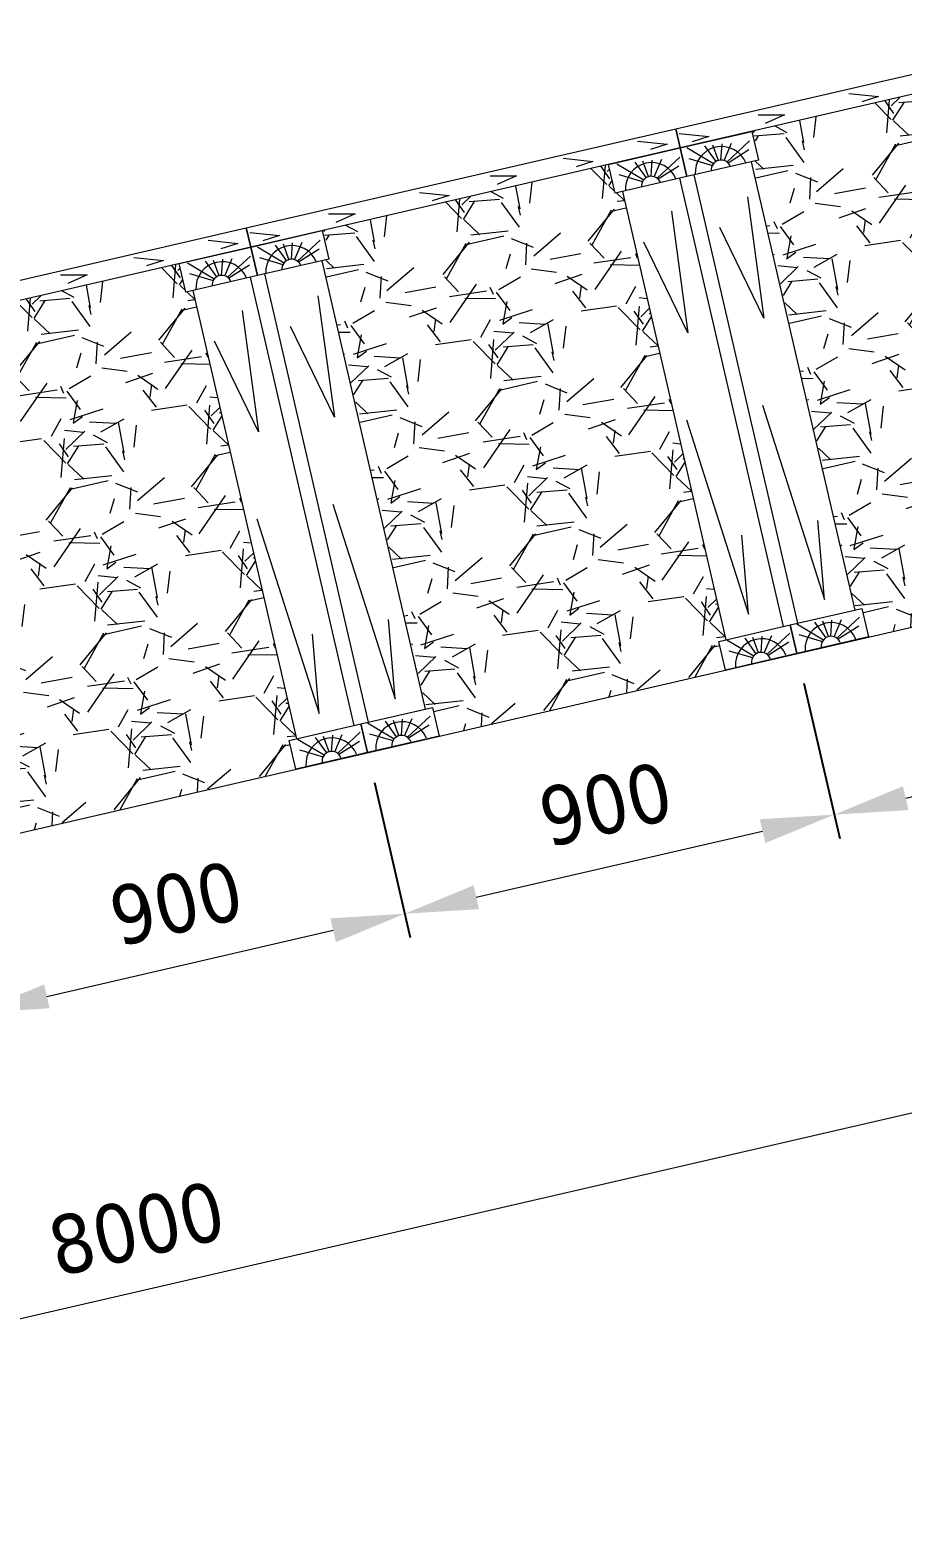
# Model space of a CAD drawing. Header units: millimetres. Extents: x 2161 to 3506, y -1213 to -250.
# Drawn here: x 2267.39 to 2285.21, y -526 to -495.61 of the extents above; entities that cross this region are included whole.
import ezdxf

# ---------------------------------------------------------------- set-up
doc = ezdxf.new("R2010")
doc.units = ezdxf.units.MM
doc.styles.add('стиль', font='TAHOMA.TTF')
doc.dimstyles.new('Копия DIN', dxfattribs={"dimtxt": 2, "dimasz": 2.5, "dimexe": 0.5, "dimexo": 0.625, "dimtad": 0, "dimdec": 0, "dimlfac": 100, "dimzin": 4, "dimdsep": 46, "dimtxsty": 'стиль', "dimcen": 2.5, "dimclre": 256, "dimclrt": 256, "dimadec": 0, "dimazin": 2, "dimtfac": 1, "dimtdec": 0, "dimtmove": 0, "dimatfit": 3, "dimfxl": 0, "dimtvp": 1, "dimtolj": 1, "dimtzin": 0, "dimlwd": 0, "dimarcsym": 0})

# ---------------------------------------------------------------- blocks, each defined once
blk = doc.blocks.new('*D471')
at = {"linetype": 'ByBlock', "lineweight": -2}
for p, q in [((2291.969747684655, -506.942021995626), (2292.701822205947, -510.1129851227853)), ((2283.200417101588, -508.9665814847207), (2283.932491622881, -512.13754461188))]:
    blk.add_line(p, q, dxfattribs=at)
at = {"color": 0, "linetype": 'ByBlock', "lineweight": 0}
blk.add_line((2285.281571192887, -511.3129329979715), (2291.127791581598, -509.9632266719085), dxfattribs=at)
at = {"color": 0, "lineweight": -2}
for points in [[(2291.071553818012, -509.7196341557122), (2291.184029345183, -510.2068191881049), (2292.589346678776, -509.6258000903927)], [(2285.225333429301, -511.0693404817753), (2285.337808956473, -511.5565255141679), (2283.820016095709, -511.6503595794873)]]:
    blk.add_solid(points, dxfattribs=at)
at = {"layer": 'Defpoints', "color": 0, "lineweight": -2}
for p in [(2291.829153275689, -506.3330407051353), (2283.059822692623, -508.35760019423), (2292.589346678776, -509.6258000903927)]:
    blk.add_point(p, dxfattribs=at)
at = {"lineweight": 0, "insert": (2287.923681413381, -509.4209352274851), "char_height": 1.2, "attachment_point": 5, "rotation": 12.999999999999917, "style": 'стиль'}
blk.add_mtext('\\A1;900', dxfattribs=at)
blk = doc.blocks.new('*D472')
at = {"linetype": 'ByBlock', "lineweight": -2}
for p, q in [((2283.200417101588, -508.9665814847207), (2283.932491622881, -512.13754461188)), ((2274.431086518521, -510.9911409738152), (2275.163161039814, -514.1621041009747))]:
    blk.add_line(p, q, dxfattribs=at)
at = {"color": 0, "linetype": 'ByBlock', "lineweight": 0}
blk.add_line((2276.51224060982, -513.3374924870664), (2282.358460998531, -511.9877861610031), dxfattribs=at)
at = {"color": 0, "lineweight": -2}
for points in [[(2282.302223234945, -511.7441936448068), (2282.414698762117, -512.2313786771995), (2283.820016095709, -511.6503595794873)], [(2276.456002846234, -513.0938999708701), (2276.568478373406, -513.5810850032626), (2275.050685512642, -513.6749190685821)]]:
    blk.add_solid(points, dxfattribs=at)
at = {"layer": 'Defpoints', "color": 0, "lineweight": -2}
for p in [(2283.059822692623, -508.35760019423), (2274.290492109556, -510.3821596833244), (2283.820016095709, -511.6503595794873)]:
    blk.add_point(p, dxfattribs=at)
at = {"lineweight": 0, "insert": (2279.154350830314, -511.4454947165797), "char_height": 1.2, "attachment_point": 5, "rotation": 12.999999999999917, "style": 'стиль'}
blk.add_mtext('\\A1;900', dxfattribs=at)
blk = doc.blocks.new('223')
at = {"color": 7, "lineweight": 15}
for points in [[(3696.820343833757, -1073.215251530896), (3696.820984077176, -1073.615251530896), (3687.820984077176, -1073.615251530896), (3687.820632248237, -1073.215251530896), (3696.820343833757, -1073.215251530896)], [(3687.870451148361, -1073.322821691869), (3688.446153862564, -1073.520907086582), (3688.087514424971, -1073.54921320907)], [(3689.52205326575, -1073.313386317707), (3690.050576532691, -1073.4360117042), (3689.625866959328, -1073.520907086582)], [(3691.428500036754, -1073.303950943544), (3692.004202750957, -1073.502036338258), (3691.645563313365, -1073.530342460745)], [(3692.910218324802, -1073.29452706192), (3693.438741591743, -1073.417152448414), (3693.01403201838, -1073.502047830796)], [(3694.44665705773, -1073.285091687758), (3695.022359771932, -1073.483177082471), (3694.66372033434, -1073.511483204959)], [(3696.002911849634, -1073.285091687758), (3696.578614563836, -1073.483177082471), (3696.219975126244, -1073.511483204959)]]:
    blk.add_lwpolyline(points, dxfattribs=at)
blk = doc.blocks.new('*D402')
at = {"linetype": 'ByBlock', "lineweight": -2}
for p, q in [((2305.063616732449, -503.9170627388064), (2307.21212942441, -513.223293629632)), ((2230.584433603186, -521.1139384192898), (2232.732507618254, -530.4182691917354))]:
    blk.add_line(p, q, dxfattribs=at)
at = {"color": 0, "linetype": 'ByBlock', "lineweight": 0}
blk.add_line((2305.638098800061, -513.0735351787553), (2234.08158718826, -529.593657577827), dxfattribs=at)
at = {"color": 0, "lineweight": -2}
for points in [[(2305.581861036474, -512.829942662559), (2305.694336563646, -513.3171276949515), (2307.099653897239, -512.7361085972395)], [(2234.025349424674, -529.3500650616306), (2234.137824951846, -529.8372500940233), (2232.620032091082, -529.9310841593428)]]:
    blk.add_solid(points, dxfattribs=at)
at = {"layer": 'Defpoints', "color": 0, "lineweight": -2}
for p in [(2304.923022323484, -503.3080814483156), (2230.44383919422, -520.5049571287989), (2232.620032091082, -529.9310841593428)]:
    blk.add_point(p, dxfattribs=at)
at = {"lineweight": 0, "insert": (2269.577573988159, -520.1109549887378), "char_height": 1.2, "attachment_point": 5, "rotation": 12.999999999999917, "style": 'стиль'}
blk.add_mtext('\\A1;8000', dxfattribs=at)
blk = doc.blocks.new('*D404')
at = {"linetype": 'ByBlock', "lineweight": -2}
for p, q in [((2274.431086518521, -510.9911409738154), (2275.163161039814, -514.162104100974)), ((2265.661755935454, -513.0157004629098), (2266.393830456747, -516.1866635900687))]:
    blk.add_line(p, q, dxfattribs=at)
at = {"color": 0, "linetype": 'ByBlock', "lineweight": 0}
blk.add_line((2267.742910026753, -515.3620519761604), (2273.589130415464, -514.0123456500971), dxfattribs=at)
at = {"color": 0, "lineweight": -2}
for points in [[(2273.532892651878, -513.7687531339009), (2273.64536817905, -514.2559381662936), (2275.050685512642, -513.6749190685814)], [(2267.686672263167, -515.1184594599641), (2267.799147790339, -515.6056444923568), (2266.281354929575, -515.6994785576762)]]:
    blk.add_solid(points, dxfattribs=at)
at = {"layer": 'Defpoints', "color": 0, "lineweight": -2}
for p in [(2274.290492109556, -510.3821596833246), (2265.521161526489, -512.4067191724189), (2275.050685512642, -513.6749190685814)]:
    blk.add_point(p, dxfattribs=at)
at = {"lineweight": 0, "insert": (2270.385020247247, -513.4700542056738), "char_height": 1.2, "attachment_point": 5, "rotation": 12.999999999999917, "style": 'стиль'}
blk.add_mtext('\\A1;900', dxfattribs=at)

msp = doc.modelspace()

# ---------------------------------------------------------------- hatches: boundary and pattern name
at = {"lineweight": 0}
h = msp.add_hatch(dxfattribs=at)
h.set_pattern_fill('GRAVEL', scale=0.12, angle=13, style=0)
h.set_pattern_definition([(241.0128, (-1500.069266192442, -265.8990284406669), (-17.58819494249036, -32.21416363058341), [0.4100652, -40.5966]), (197.9697, (-1500.26799030725, -266.2577250096411), (34.95297116549519, 11.19768207267192), [0.7036859999999999, -69.6648]), (145.5104, (-1500.937349681194, -266.4748222959276), (37.24094428247516, -25.81220829623099), [0.4961783999999999, -49.12164]), (280.2737000000001, (-1501.924190161196, -267.4846961026136), (-10.74314479849951, 60.08322787251495), [0.640806, -63.43968]), (305.8337, (-1501.809902289906, -268.1152274018177), (-23.07725638678619, 32.21031595157609), [0.6283608, -62.20776]), (10.27370000000003, (-1501.442038238717, -268.624652528645), (-60.08322787251495, -10.7431447984995), [0.640805999999999, -63.43967999999993]), (50.6942, (-1500.811506939513, -268.5103646573552), (-31.75196181481455, -38.61223930807346), [0.8474327999999999, -83.89572000000001]), (85.2553, (-1500.274693987189, -267.8546418855852), (5.704879012209489, 70.13694330911872), [0.800064, -79.20636]), (134.4296, (-1500.208516294002, -267.0573198311277), (-32.67249587382036, 33.12318611124353), [0.6429756, -63.6546]), (188.2364, (-1500.658620235778, -266.5981630282843), (33.35429824975815, 4.572300939786578), [0.7340555999999997, -35.96867999999998]), (235.3974, (-1501.385104441843, -266.7033216244086), (-28.09641142421381, -40.89644704212396), [0.9492936, -93.98016]), (151.8141, (-1498.977152495168, -266.8356005966845), (-24.90304501330312, 13.01969969616186), [0.324006, -32.07671999999999]), (184.4692, (-1499.26273844872, -266.6825610647531), (39.97968559453464, 2.973672089783056), [0.6164183999999997, -61.02551999999999]), (238, (-1499.877283964623, -266.7305948287572), (0.6856503462908407, -2.969877933153356), [0.4310508, -3.879468]), (216.1986, (-1500.167453659282, -266.4222047908161), (13.47814222086082, 9.368051587626155), [0.2321292, -22.98071999999999]), (304.8014, (-1500.354775731896, -266.5592967464949), (-5.02683580692459, 8.223994317254894), [0.3282791999999999, -16.08576]), (43.96380000000001, (-1500.167415452233, -266.8288587096959), (7.538327769717316, 7.996714812762255), [0.5331839999999998, -17.23955999999999]), (174.5651, (-1499.783642031841, -266.458721891478), (6.625412419377722, -1.598573287552151), [0.3855444, -9.253079999999999]), (29.38950000000002, (-1502.077306107225, -266.9569742184062), (27.64186779806208, 15.76613325918954), [0.5401056000000001, -53.47056]), (83.3462, (-1501.606709055138, -266.6919195822141), (-4.337338442745307, -35.41122894575053), [0.4531188, -44.85863999999999]), (306.1986, (-1499.920772194569, -265.8647458999849), (-9.368051587626155, 13.47814222086083), [0.4642559999999995, -22.74863999999997]), (356.6105, (-1499.646588283211, -266.2393900452117), (-31.75576412274719, 2.053109420490301), [0.5401055999999997, -53.47055999999998]), (352.444, (-1501.652202602769, -268.7982997920347), (-16.22071818296562, 2.511494384145234), [0.520842, -25.52124]), (307.7751, (-1501.135882760756, -268.8667884593003), (-22.39152062980837, 29.2404182836118), [0.4364063999999998, -43.20431999999997]), (79.80140000000002, (-1499.205422581354, -268.8277693493139), (2.511520330436808, 16.22075750093006), [0.4642559999999999, -22.74864]), (30.354, (-1499.123220897816, -268.3708471064503), (-35.86584241260537, -20.79296297022307), [0.5109395999999999, -50.58287999999999]), (82.44400000000002, (-1500.660663760512, -269.1637382479975), (-2.511494384145243, -16.22071818296562), [0.2604216, -25.78176]), (114.3098999999999, (-1499.383615378802, -268.8689083981323), (-5.712459769435964, 11.19383435435863), [0.155418, -15.3864]), (178.9638, (-1499.447596719059, -268.7272709083954), (9.595295760355823, -0.912920931238967), [0.628360799999999, -11.93885999999998]), (199.0090000000001, (-1500.075855251234, -268.7159070732502), (29.01310656745176, 9.826371047746605), [0.5823204, -57.64968]), (316.6901, (-1500.105706879006, -267.0961479058678), (-4.341181280596862, 5.254103135894768), [0.4395888, -10.550136]), (6.157199999999976, (-1499.785838384772, -267.3976814356724), (51.85928792457701, 5.716282134958152), [0.7674683999999999, -75.97919999999999]), (73.94540000000002, (-1499.022798870996, -267.3153651309863), (-7.079947942851582, -23.53170701369902), [0.3138096, -31.06728]), (103, (-1498.93601344635, -267.0137933941324), (-3.655530771105497, 2.284229143825296), [0.1828799999999998, -2.865119999999996]), (133.2564, (-1500.155822374792, -268.6405236907991), (16.67904792711359, -18.04655177516438), [0.4234403999999999, -41.92068]), (61.01279999999999, (-1500.445992069452, -268.332133652858), (17.58819494249036, 32.21416363058342), [0.8201316, -40.18656]), (13, (-1500.048543839836, -267.6147405149097), (2.284229143825296, 3.655530771105497), [0.79248, -2.25552]), (338.3048000000001, (-1499.276375050895, -267.4364713033632), (-34.4983042691495, 13.93266542230372), [0.4819319999999995, -47.71115999999994]), (267.0546, (-1498.828582083197, -267.6146258937619), (-0.2272777458141597, -12.56520069209301), [0.4437948, -21.74604]), (220.646, (-1498.851386167586, -268.0578351203526), (-49.5711869233747, -42.72617913639834), [0.7225739999999999, -71.535]), (188.4261, (-1499.399639369153, -268.5285085865383), (-39.29409583524728, -5.943597041274939), [0.7644347999999997, -75.67895999999998]), (188.4261, (-1499.399639369153, -268.5285085865383), (-39.29409583524728, -5.943597041274939), [0.7644347999999997, -75.67895999999998])])
h.paths.add_polyline_path([(2282.160749666164, -497.6916183118878), (2282.297660814729, -498.2846456488205), (2282.148490069109, -498.3190844290304), (2284.257891490125, -507.4559057933404), (2284.39556625108, -507.424121070315), (2284.531746847879, -508.013984039899), (2290.362830502567, -506.6677723042396), (2290.227450538068, -506.0813772541525), (2290.374081012897, -506.0475249416647), (2288.261719571579, -496.8978823208274), (2288.114355080827, -496.9319040942434), (2287.979603320263, -496.3482300943414)])
h = msp.add_hatch(dxfattribs=at)
h.set_pattern_fill('GRAVEL', scale=0.12, angle=13, style=0)
h.set_pattern_definition([(241.0128, (-1508.838596775509, -267.9235879297617), (-17.58819494249036, -32.21416363058341), [0.4100652, -40.5966]), (197.9697, (-1509.037320890317, -268.2822844987358), (34.95297116549519, 11.19768207267192), [0.7036859999999999, -69.6648]), (145.5104, (-1509.706680264261, -268.4993817850223), (37.24094428247516, -25.81220829623099), [0.4961783999999999, -49.12164]), (280.2737000000001, (-1510.693520744263, -269.5092555917084), (-10.74314479849951, 60.08322787251495), [0.640806, -63.43968]), (305.8337, (-1510.579232872973, -270.1397868909125), (-23.07725638678619, 32.21031595157609), [0.6283608, -62.20776]), (10.27370000000003, (-1510.211368821784, -270.6492120177397), (-60.08322787251495, -10.7431447984995), [0.640805999999999, -63.43967999999993]), (50.6942, (-1509.58083752258, -270.5349241464499), (-31.75196181481455, -38.61223930807346), [0.8474327999999999, -83.89572000000001]), (85.2553, (-1509.044024570257, -269.87920137468), (5.704879012209489, 70.13694330911872), [0.800064, -79.20636]), (134.4296, (-1508.977846877069, -269.0818793202224), (-32.67249587382036, 33.12318611124353), [0.6429756, -63.6546]), (188.2364, (-1509.427950818846, -268.622722517379), (33.35429824975815, 4.572300939786578), [0.7340555999999997, -35.96867999999998]), (235.3974, (-1510.15443502491, -268.7278811135034), (-28.09641142421381, -40.89644704212396), [0.9492936, -93.98016]), (151.8141, (-1507.746483078236, -268.8601600857793), (-24.90304501330312, 13.01969969616186), [0.324006, -32.07671999999999]), (184.4692, (-1508.032069031788, -268.7071205538479), (39.97968559453464, 2.973672089783056), [0.6164183999999997, -61.02551999999999]), (238, (-1508.64661454769, -268.755154317852), (0.6856503462908407, -2.969877933153356), [0.4310508, -3.879468]), (216.1986, (-1508.936784242349, -268.446764279911), (13.47814222086082, 9.368051587626155), [0.2321292, -22.98071999999999]), (304.8014, (-1509.124106314963, -268.5838562355897), (-5.02683580692459, 8.223994317254894), [0.3282791999999999, -16.08576]), (43.96380000000001, (-1508.9367460353, -268.8534181987906), (7.538327769717316, 7.996714812762255), [0.5331839999999998, -17.23955999999999]), (174.5651, (-1508.552972614908, -268.4832813805728), (6.625412419377722, -1.598573287552151), [0.3855444, -9.253079999999999]), (29.38950000000002, (-1510.846636690293, -268.981533707501), (27.64186779806208, 15.76613325918954), [0.5401056000000001, -53.47056]), (83.3462, (-1510.376039638205, -268.7164790713089), (-4.337338442745307, -35.41122894575053), [0.4531188, -44.85863999999999]), (306.1986, (-1508.690102777636, -267.8893053890797), (-9.368051587626155, 13.47814222086083), [0.4642559999999995, -22.74863999999997]), (356.6105, (-1508.415918866278, -268.2639495343064), (-31.75576412274719, 2.053109420490301), [0.5401055999999997, -53.47055999999998]), (352.444, (-1510.421533185836, -270.8228592811295), (-16.22071818296562, 2.511494384145234), [0.520842, -25.52124]), (307.7751, (-1509.905213343823, -270.891347948395), (-22.39152062980837, 29.2404182836118), [0.4364063999999998, -43.20431999999997]), (79.80140000000002, (-1507.974753164421, -270.8523288384087), (2.511520330436808, 16.22075750093006), [0.4642559999999999, -22.74864]), (30.354, (-1507.892551480883, -270.3954065955451), (-35.86584241260537, -20.79296297022307), [0.5109395999999999, -50.58287999999999]), (82.44400000000002, (-1509.429994343579, -271.1882977370923), (-2.511494384145243, -16.22071818296562), [0.2604216, -25.78176]), (114.3098999999999, (-1508.152945961869, -270.893467887227), (-5.712459769435964, 11.19383435435863), [0.155418, -15.3864]), (178.9638, (-1508.216927302126, -270.7518303974902), (9.595295760355823, -0.912920931238967), [0.628360799999999, -11.93885999999998]), (199.0090000000001, (-1508.845185834301, -270.7404665623449), (29.01310656745176, 9.826371047746605), [0.5823204, -57.64968]), (316.6901, (-1508.875037462073, -269.1207073949625), (-4.341181280596862, 5.254103135894768), [0.4395888, -10.550136]), (6.157199999999976, (-1508.555168967839, -269.4222409247672), (51.85928792457701, 5.716282134958152), [0.7674683999999999, -75.97919999999999]), (73.94540000000002, (-1507.792129454063, -269.3399246200811), (-7.079947942851582, -23.53170701369902), [0.3138096, -31.06728]), (103, (-1507.705344029417, -269.0383528832272), (-3.655530771105497, 2.284229143825296), [0.1828799999999998, -2.865119999999996]), (133.2564, (-1508.925152957859, -270.6650831798938), (16.67904792711359, -18.04655177516438), [0.4234403999999999, -41.92068]), (61.01279999999999, (-1509.215322652519, -270.3566931419528), (17.58819494249036, 32.21416363058342), [0.8201316, -40.18656]), (13, (-1508.817874422903, -269.6393000040045), (2.284229143825296, 3.655530771105497), [0.79248, -2.25552]), (338.3048000000001, (-1508.045705633962, -269.4610307924581), (-34.4983042691495, 13.93266542230372), [0.4819319999999995, -47.71115999999994]), (267.0546, (-1507.597912666264, -269.6391853828567), (-0.2272777458141597, -12.56520069209301), [0.4437948, -21.74604]), (220.646, (-1507.620716750653, -270.0823946094475), (-49.5711869233747, -42.72617913639834), [0.7225739999999999, -71.535]), (188.4261, (-1508.16896995222, -270.5530680756331), (-39.29409583524728, -5.943597041274939), [0.7644347999999997, -75.67895999999998]), (188.4261, (-1508.16896995222, -270.5530680756331), (-39.29409583524728, -5.943597041274939), [0.7644347999999997, -75.67895999999998])])
h.paths.add_polyline_path([(2273.391419083096, -499.7161778009824), (2273.528330231662, -500.3092051379151), (2273.379159486042, -500.3436439181252), (2275.488560907058, -509.4804652824352), (2275.626235668013, -509.4486805594099), (2275.762416264812, -510.0385435289938), (2281.5934999195, -508.6923317933344), (2281.458119955001, -508.1059367432474), (2281.60475042983, -508.0720844307595), (2279.492388988512, -498.9224418099222), (2279.34502449776, -498.9564635833382), (2279.210272737196, -498.3727895834363)])
h = msp.add_hatch(dxfattribs=at)
h.set_pattern_fill('GRAVEL', scale=0.12, angle=13, style=0)
h.set_pattern_definition([(241.0128, (-1517.607927358576, -269.9481474188564), (-17.58819494249036, -32.21416363058341), [0.4100652, -40.5966]), (197.9697, (-1517.806651473384, -270.3068439878306), (34.95297116549519, 11.19768207267192), [0.7036859999999999, -69.6648]), (145.5104, (-1518.476010847328, -270.5239412741171), (37.24094428247516, -25.81220829623099), [0.4961783999999999, -49.12164]), (280.2737000000001, (-1519.46285132733, -271.5338150808031), (-10.74314479849951, 60.08322787251495), [0.640806, -63.43968]), (305.8337, (-1519.34856345604, -272.1643463800073), (-23.07725638678619, 32.21031595157609), [0.6283608, -62.20776]), (10.27370000000003, (-1518.980699404851, -272.6737715068345), (-60.08322787251495, -10.7431447984995), [0.640805999999999, -63.43967999999993]), (50.6942, (-1518.350168105647, -272.5594836355447), (-31.75196181481455, -38.61223930807346), [0.8474327999999999, -83.89572000000001]), (85.2553, (-1517.813355153324, -271.9037608637747), (5.704879012209489, 70.13694330911872), [0.800064, -79.20636]), (134.4296, (-1517.747177460136, -271.1064388093172), (-32.67249587382036, 33.12318611124353), [0.6429756, -63.6546]), (188.2364, (-1518.197281401913, -270.6472820064739), (33.35429824975815, 4.572300939786578), [0.7340555999999997, -35.96867999999998]), (235.3974, (-1518.923765607977, -270.7524406025981), (-28.09641142421381, -40.89644704212396), [0.9492936, -93.98016]), (151.8141, (-1516.515813661303, -270.8847195748741), (-24.90304501330312, 13.01969969616186), [0.324006, -32.07671999999999]), (184.4692, (-1516.801399614855, -270.7316800429427), (39.97968559453464, 2.973672089783056), [0.6164183999999997, -61.02551999999999]), (238, (-1517.415945130757, -270.7797138069467), (0.6856503462908407, -2.969877933153356), [0.4310508, -3.879468]), (216.1986, (-1517.706114825417, -270.4713237690058), (13.47814222086082, 9.368051587626155), [0.2321292, -22.98071999999999]), (304.8014, (-1517.89343689803, -270.6084157246844), (-5.02683580692459, 8.223994317254894), [0.3282791999999999, -16.08576]), (43.96380000000001, (-1517.706076618367, -270.8779776878854), (7.538327769717316, 7.996714812762255), [0.5331839999999998, -17.23955999999999]), (174.5651, (-1517.322303197975, -270.5078408696675), (6.625412419377722, -1.598573287552151), [0.3855444, -9.253079999999999]), (29.38950000000002, (-1519.61596727336, -271.0060931965957), (27.64186779806208, 15.76613325918954), [0.5401056000000001, -53.47056]), (83.3462, (-1519.145370221273, -270.7410385604036), (-4.337338442745307, -35.41122894575053), [0.4531188, -44.85863999999999]), (306.1986, (-1517.459433360703, -269.9138648781745), (-9.368051587626155, 13.47814222086083), [0.4642559999999995, -22.74863999999997]), (356.6105, (-1517.185249449346, -270.2885090234012), (-31.75576412274719, 2.053109420490301), [0.5401055999999997, -53.47055999999998]), (352.444, (-1519.190863768903, -272.8474187702244), (-16.22071818296562, 2.511494384145234), [0.520842, -25.52124]), (307.7751, (-1518.67454392689, -272.9159074374898), (-22.39152062980837, 29.2404182836118), [0.4364063999999998, -43.20431999999997]), (79.80140000000002, (-1516.744083747488, -272.8768883275034), (2.511520330436808, 16.22075750093006), [0.4642559999999999, -22.74864]), (30.354, (-1516.66188206395, -272.4199660846398), (-35.86584241260537, -20.79296297022307), [0.5109395999999999, -50.58287999999999]), (82.44400000000002, (-1518.199324926646, -273.2128572261871), (-2.511494384145243, -16.22071818296562), [0.2604216, -25.78176]), (114.3098999999999, (-1516.922276544936, -272.9180273763218), (-5.712459769435964, 11.19383435435863), [0.155418, -15.3864]), (178.9638, (-1516.986257885193, -272.776389886585), (9.595295760355823, -0.912920931238967), [0.628360799999999, -11.93885999999998]), (199.0090000000001, (-1517.614516417368, -272.7650260514397), (29.01310656745176, 9.826371047746605), [0.5823204, -57.64968]), (316.6901, (-1517.64436804514, -271.1452668840573), (-4.341181280596862, 5.254103135894768), [0.4395888, -10.550136]), (6.157199999999976, (-1517.324499550906, -271.4468004138619), (51.85928792457701, 5.716282134958152), [0.7674683999999999, -75.97919999999999]), (73.94540000000002, (-1516.56146003713, -271.3644841091759), (-7.079947942851582, -23.53170701369902), [0.3138096, -31.06728]), (103, (-1516.474674612484, -271.062912372322), (-3.655530771105497, 2.284229143825296), [0.1828799999999998, -2.865119999999996]), (133.2564, (-1517.694483540926, -272.6896426689886), (16.67904792711359, -18.04655177516438), [0.4234403999999999, -41.92068]), (61.01279999999999, (-1517.984653235586, -272.3812526310475), (17.58819494249036, 32.21416363058342), [0.8201316, -40.18656]), (13, (-1517.58720500597, -271.6638594930992), (2.284229143825296, 3.655530771105497), [0.79248, -2.25552]), (338.3048000000001, (-1516.815036217029, -271.4855902815528), (-34.4983042691495, 13.93266542230372), [0.4819319999999995, -47.71115999999994]), (267.0546, (-1516.367243249331, -271.6637448719515), (-0.2272777458141597, -12.56520069209301), [0.4437948, -21.74604]), (220.646, (-1516.39004733372, -272.1069540985422), (-49.5711869233747, -42.72617913639834), [0.7225739999999999, -71.535]), (188.4261, (-1516.938300535287, -272.5776275647278), (-39.29409583524728, -5.943597041274939), [0.7644347999999997, -75.67895999999998]), (188.4261, (-1516.938300535287, -272.5776275647278), (-39.29409583524728, -5.943597041274939), [0.7644347999999997, -75.67895999999998])])
h.paths.add_polyline_path([(2264.622088500029, -501.7407372900772), (2264.758999648595, -502.3337646270099), (2264.609828902975, -502.3682034072201), (2266.719230323991, -511.5050247715298), (2266.856905084946, -511.4732400485047), (2266.993085681745, -512.0631030180887), (2272.824169336433, -510.7168912824292), (2272.688789371934, -510.1304962323422), (2272.835419846763, -510.0966439198543), (2270.723058405445, -500.947001299017), (2270.575693914693, -500.9810230724331), (2270.440942154129, -500.3973490725309)])

# ---------------------------------------------------------------- linework, layer by layer
at = {"color": 7, "lineweight": 15}
for p, q in [((2282.125711736644, -498.3102156230136), (2284.240251647476, -507.469294231995)), ((2280.664156639466, -498.6476422045293), (2282.778696550298, -507.8067208135107)), ((2280.956467658902, -498.5801568882259), (2283.071007569733, -507.7392354972075)), ((2279.494912561724, -498.9175834697418), (2281.609452472556, -508.0766620787232)), ((2273.356381153577, -500.3347751121084), (2275.470921064409, -509.4938537210898)), ((2271.894826056399, -500.6722016936239), (2274.009365967231, -509.8312803026053)), ((2272.187137075834, -500.6047163773207), (2274.301676986666, -509.7637949863023)), ((2270.725581978657, -500.9421429588369), (2272.840121889489, -510.1012215678183))]:
    msp.add_line(p, q, dxfattribs=at)
at = {"color": 7, "lineweight": 0}
msp.add_line((2262.758544806589, -513.0445194973158), (2305.007462034863, -503.2905883998109), dxfattribs=at)
at = {"color": 7, "lineweight": 15}
for points in [[(2282.136896613754, -497.691850925991), (2282.271867246362, -498.276472964862), (2280.810312149184, -498.6138995463779), (2280.675341516578, -498.0292775075067), (2282.136896613754, -497.691850925991)], [(2280.675341516578, -498.0292775075067), (2280.810312149184, -498.6138995463779), (2279.348757052006, -498.9513261278934), (2279.213786419399, -498.3667040890224), (2280.675341516578, -498.0292775075067)], [(2280.81137469446, -498.0233419336229), (2281.358224950312, -498.3492232596454)], [(2281.407702295748, -498.3071684668445), (2281.181052720855, -497.9892974870995)], [(2281.455935916269, -498.2862102374117), (2281.341769091341, -497.9725156978881)], [(2281.506615138334, -498.2785583674253), (2281.52984155601, -497.9467627791057)], [(2281.571344623495, -498.2878463759977), (2281.72504860588, -497.9325993154468)], [(2282.093461304483, -497.8866095341281), (2281.629572934921, -498.3174538775176)], [(2279.385246998833, -498.3525894550266), (2279.932097254685, -498.678470781049)], [(2279.98157460012, -498.636415988248), (2279.754925025229, -498.3185450085027)], [(2280.029808220642, -498.6154577588151), (2279.915641395714, -498.3017632192916)], [(2280.080487442708, -498.607805888829), (2280.103713860382, -498.2760103005089)], [(2280.145216927868, -498.6170938974012), (2280.298920910252, -498.2618468368502)], [(2280.667333608856, -498.2158570555316), (2280.203445239295, -498.646701398921)], [(2280.852249901451, -498.2438579248334), (2281.33372416381, -498.3855101217911)], [(2282.074992692716, -498.0714051630998), (2281.65387156611, -498.3385377990386)], [(2279.426122205823, -498.5731054462373), (2279.907596468183, -498.7147576431943)], [(2280.648864997089, -498.400652684503), (2280.227743870483, -498.6677853204421)], [(2282.048076697612, -499.0251671864109), (2282.385711796323, -501.5081253373953), (2281.486703911649, -499.6551781683217)], [(2280.4972986765, -499.3243244588436), (2280.83493377521, -501.807282609828), (2279.935925890535, -499.9543354407551)], [(2273.367566030687, -499.7164104150858), (2273.502536663294, -500.3010324539566), (2272.040981566117, -500.6384590354725), (2271.906010933511, -500.0538369966013), (2273.367566030687, -499.7164104150858)], [(2271.906010933511, -500.0538369966013), (2272.040981566117, -500.6384590354725), (2270.579426468939, -500.9758856169883), (2270.444455836332, -500.3912635781173), (2271.906010933511, -500.0538369966013)], [(2272.042044111393, -500.0479014227182), (2272.588894367245, -500.3737827487402)], [(2272.638371712681, -500.3317279559391), (2272.411722137788, -500.0138569761945)], [(2272.686605333201, -500.3107697265065), (2272.572438508274, -499.997075186983)], [(2272.737284555267, -500.3031178565201), (2272.760510972943, -499.9713222682003)], [(2272.802014040428, -500.3124058650923), (2272.955718022813, -499.9571588045416)], [(2273.324130721416, -499.911169023223), (2272.860242351854, -500.3420133666124)], [(2273.305662109648, -500.0959646521946), (2272.884540983043, -500.3630972881335)], [(2270.615916415766, -500.3771489441216), (2271.162766671618, -500.7030302701439)], [(2271.212244017053, -500.6609754773428), (2270.985594442162, -500.3431044975979)], [(2271.260477637575, -500.6400172479097), (2271.146310812647, -500.3263227083862)], [(2271.311156859641, -500.6323653779238), (2271.334383277315, -500.3005697896037)], [(2271.3758863448, -500.6416533864962), (2271.529590327185, -500.2864063259451)], [(2271.898003025789, -500.2404165446264), (2271.434114656227, -500.6712608880159)], [(2271.879534414022, -500.4252121735978), (2271.458413287416, -500.6923448095369)], [(2272.082919318384, -500.2684174139287), (2272.564393580743, -500.410069610886)], [(2270.656791622756, -500.5976649353321), (2271.138265885116, -500.7393171322889)], [(2273.278746114545, -501.0497266755055), (2273.616381213256, -503.5326848264901), (2272.717373328582, -501.6797376574163)], [(2271.727968093433, -501.3488839479384), (2272.065603192143, -503.8318420989228), (2271.166595307468, -501.9788949298497)], [(2282.353397780465, -503.2817212986308), (2283.62445686148, -507.2564491819764), (2283.48684872452, -505.63981892907)], [(2280.802619759352, -503.5808785710635), (2282.073678840368, -507.5556064544093), (2281.936070703407, -505.938976201503)], [(2273.584067197398, -505.3062807877256), (2274.855126278413, -509.2810086710714), (2274.717518141453, -507.6643784181644)], [(2272.033289176285, -505.6054380601583), (2273.304348257301, -509.5801659435041), (2273.16674012034, -507.9635356905976)], [(2284.386407157193, -507.4355515738434), (2284.521377789801, -508.0201736127144), (2283.059822692623, -508.3576001942299), (2282.924852060016, -507.7729781553593), (2284.386407157193, -507.4355515738434)], [(2282.924852060016, -507.7729781553593), (2283.059822692623, -508.3576001942299), (2281.598267595444, -508.6950267757458), (2281.463296962838, -508.1104047368748), (2282.924852060016, -507.7729781553593)], [(2283.057136699828, -507.7508058792579), (2283.60398695568, -508.0766872052806)], [(2283.653464301115, -508.0346324124795), (2283.426814726223, -507.7167614327347)], [(2283.701697921636, -508.0136741830472), (2283.587531096709, -507.6999796435231)], [(2283.752377143703, -508.0060223130606), (2283.775603561377, -507.6742267247407)], [(2283.817106628863, -508.0153103216332), (2283.970810611248, -507.660063261082)], [(2284.339223309851, -507.6140734797634), (2283.875334940289, -508.0449178231531)], [(2281.631009004201, -508.0800534006618), (2282.177859260053, -508.4059347266841)], [(2282.227336605489, -508.363879933883), (2282.000687030595, -508.0460089541381)], [(2282.275570226009, -508.3429217044506), (2282.161403401082, -508.0292271649266)], [(2282.326249448076, -508.335269834464), (2282.349475865751, -508.0034742461436)], [(2282.390978933236, -508.3445578430366), (2282.544682915621, -507.9893107824852)], [(2282.913095614224, -507.9433210011668), (2282.449207244662, -508.3741653445565)], [(2283.098011906819, -507.9713218704687), (2283.579486169177, -508.1129740674264)], [(2284.320754698083, -507.7988691087348), (2283.899633571478, -508.0660017446739)], [(2281.671884211191, -508.3005693918723), (2282.153358473551, -508.4422215888296)], [(2282.894627002457, -508.128116630138), (2282.473505875851, -508.3952492660773)], [(2275.617076574126, -509.4601110629384), (2275.752047206734, -510.0447331018092), (2274.290492109556, -510.3821596833242), (2274.155521476949, -509.7975376444539), (2275.617076574126, -509.4601110629384)], [(2274.155521476949, -509.7975376444539), (2274.290492109556, -510.3821596833242), (2272.828937012377, -510.7195862648406), (2272.693966379771, -510.1349642259697), (2274.155521476949, -509.7975376444539)], [(2274.287806116761, -509.7753653683528), (2274.834656372613, -510.1012466943754)], [(2274.884133718048, -510.0591919015746), (2274.657484143156, -509.7413209218295)], [(2274.932367338569, -510.038233672142), (2274.818200513642, -509.724539132618)], [(2274.983046560636, -510.0305818021554), (2275.00627297831, -509.6987862138355)], [(2275.047776045796, -510.0398698107278), (2275.201480028181, -509.6846227501766)], [(2275.569892726784, -509.6386329688582), (2275.106004357222, -510.0694773122477)], [(2275.551424115016, -509.8234285978301), (2275.130302988411, -510.0905612337685)], [(2272.861678421134, -510.1046128897569), (2273.408528676986, -510.4304942157789)], [(2273.458006022422, -510.3884394229778), (2273.231356447529, -510.070568443233)], [(2273.506239642942, -510.3674811935454), (2273.392072818015, -510.0537866540214)], [(2273.556918865009, -510.3598293235588), (2273.580145282684, -510.0280337352389)], [(2273.621648350168, -510.3691173321315), (2273.775352332554, -510.0138702715803)], [(2274.143765031157, -509.9678804902616), (2273.679876661596, -510.3987248336509)], [(2274.12529641939, -510.1526761192328), (2273.704175292783, -510.4198087551719)], [(2274.328681323752, -509.9958813595635), (2274.81015558611, -510.1375335565212)], [(2272.902553628124, -510.3251288809676), (2273.384027890484, -510.4667810779244)]]:
    msp.add_lwpolyline(points, dxfattribs=at)
for centre, radius, start, end in [((2281.518714293175, -498.5356902068276), 0.5367129526174379, 21.91252387001219, 184.0874761300071), ((2280.092586597549, -498.864937728231), 0.5367129526174379, 21.91252387001219, 184.0874761300071), ((2281.510922404939, -498.4787390102287), 0.2002269769505321, 20.43413259689462, 185.5658674031195), ((2280.084794709312, -498.8079865316321), 0.2002269769505321, 20.43413259689462, 185.5658674031195), ((2272.749383710108, -500.5602496959222), 0.5367129526174379, 21.91252387001219, 184.0874761300071), ((2271.323256014482, -500.8894972173259), 0.5367129526174379, 21.91252387001219, 184.0874761300071), ((2272.741591821872, -500.5032984993233), 0.2002269769505321, 20.43413259689462, 185.5658674031195), ((2271.315464126244, -500.8325460207267), 0.2002269769505321, 20.43413259689462, 185.5658674031195), ((2283.764476298544, -508.2631541524626), 0.5367129526174379, 21.91252387001219, 184.0874761300071), ((2282.338348602917, -508.592401673866), 0.5367129526174379, 21.91252387001219, 184.0874761300071), ((2283.756684410308, -508.2062029558639), 0.2002269769505321, 20.43413259689462, 185.5658674031195), ((2282.33055671468, -508.5354504772674), 0.2002269769505321, 20.43413259689462, 185.5658674031195), ((2274.995145715477, -510.2877136415574), 0.5367129526174379, 21.91252387001219, 184.0874761300071), ((2273.56901801985, -510.6169611629609), 0.5367129526174379, 21.91252387001219, 184.0874761300071), ((2274.98735382724, -510.2307624449588), 0.2002269769505321, 20.43413259689462, 185.5658674031195), ((2273.561226131613, -510.5600099663622), 0.2002269769505321, 20.43413259689462, 185.5658674031195)]:
    msp.add_arc(centre, radius, start, end, dxfattribs=at)

# ---------------------------------------------------------------- block references
at = {"color": 7, "lineweight": 0, "rotation": 12.99999999999991}
for p in [(-1554.137912446579, -281.5099339185218), (-1562.907243029646, -283.5344934076166), (-1571.676573612714, -285.5590528967113)]:
    msp.add_blockref('223', p, dxfattribs=at)

# ---------------------------------------------------------------- dimensions: what is measured, and where the dimension line sits
at = {"color": 7, "lineweight": 0}
dim = msp.add_linear_dim(base=(2232.620032091082, -529.9310841593428), p1=(2304.923022323484, -503.3080814483156), p2=(2230.44383919422, -520.5049571287989), angle=12.99999999999991, text='8000', dimstyle='Копия DIN', override={"dimtxt": 1.2, "dimasz": 1.5, "dimtix": 1}, dxfattribs=at)
dim.commit()
dim.dimension.update_dxf_attribs({"geometry": '*D402', "text_midpoint": (2269.577573988159, -520.1109549887378)})
for base, p1, p2, picture, middle in [((2292.589346678776, -509.6258000903927), (2283.059822692623, -508.3576001942299), (2291.829153275689, -506.3330407051353), '*D471', (2287.923681413381, -509.4209352274851)), ((2283.820016095709, -511.6503595794873), (2274.290492109556, -510.3821596833242), (2283.059822692623, -508.3576001942299), '*D472', (2279.154350830314, -511.4454947165797)), ((2275.050685512642, -513.6749190685814), (2265.521161526489, -512.4067191724189), (2274.290492109556, -510.3821596833246), '*D404', (2270.385020247247, -513.4700542056738))]:
    dim = msp.add_linear_dim(base=base, p1=p1, p2=p2, angle=12.99999999999991, dimstyle='Копия DIN', override={"dimtxt": 1.2, "dimasz": 1.5, "dimtix": 1}, dxfattribs=at)
    dim.commit()
    dim.dimension.update_dxf_attribs({"geometry": picture, "text_midpoint": middle})

doc.saveas('drawing.dxf')
